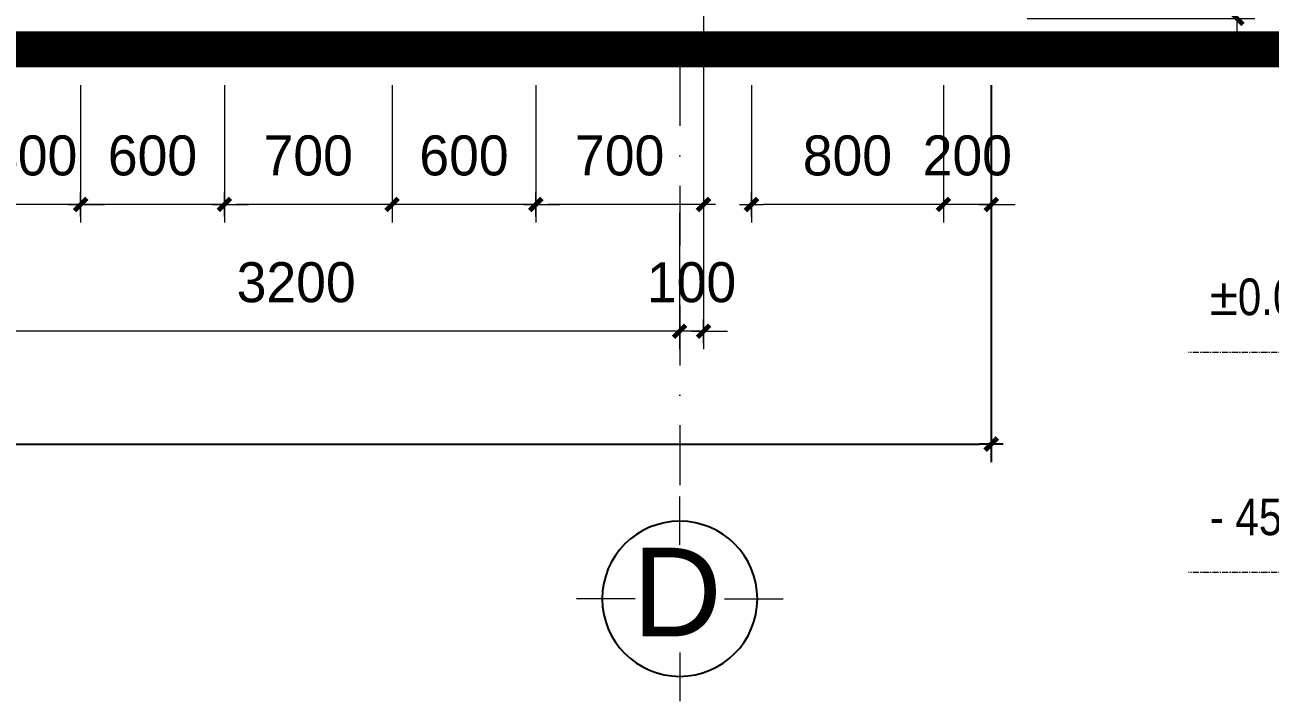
# Model space of a CAD drawing. Header units: millimetres. Extents: x 615730 to 2792744, y 139412 to 597571.
# Drawn here: x 1331804 to 1337001, y 286764 to 289587 of the extents above; entities that cross this region are included whole.
import ezdxf
from ezdxf.enums import TextEntityAlignment as Align

# ---------------------------------------------------------------- set-up
doc = ezdxf.new("R2010")
doc.units = ezdxf.units.MM
doc.header["$MEASUREMENT"] = 0
doc.header["$PDMODE"] = 34
doc.linetypes.add('CENTER', pattern=[2, 1.25, -0.25, 0.25, -0.25])
doc.linetypes.add('DASHDOT', pattern=[1, 0.5, -0.25, 0, -0.25])
doc.layers.get('0').update_dxf_attribs({"lineweight": 5})
for name, color, linetype, lineweight in [('0.1(9)', 9, 'Continuous', 13), ('A-Dr-NetTim', 9, 'CENTER', 5), ('AD-HATCH', 8, 'Continuous', 5), ('AH-HE THONG', 31, 'Continuous', 9), ('HATCH', 42, 'Continuous', 5), ('KT', 148, 'Continuous', 18), ('TIM TRUC', 149, 'DASHDOT', 9)]:
    doc.layers.add(name, color=color, linetype=linetype, lineweight=lineweight)
for name, color, linetype in [('8', 8, 'Continuous'), ('noi that', 29, 'Continuous'), ('TEXT', 2, 'Continuous'), ('VL', 155, 'Continuous')]:
    doc.layers.add(name, color=color, linetype=linetype)
doc.styles.add('DIM', font='txt.shx', dxfattribs={"height": 120})
doc.styles.add('H280', font='', dxfattribs={"height": 200})
doc.styles.add('KT OZON', font='', dxfattribs={"height": 200})
doc.styles.add('TEXT', font='')
doc.styles.add('VNI-AVO', font='vni-roms.shx')
doc.styles.get('H280').set_extended_font_data('VNI-Avo')
doc.styles.get('KT OZON').set_extended_font_data('VNI-Helve')
doc.styles.get('TEXT').set_extended_font_data('VNI-Helve-Condense')
doc.dimstyles.new('1-50b', dxfattribs={"dimtxt": 167, "dimasz": 50, "dimexe": 75, "dimexo": 150, "dimgap": 120, "dimtad": 1, "dimdec": 0, "dimzin": 12, "dimtxsty": 'VNI-AVO', "dimblk": ']', "dimcen": 0, "dimdle": 50, "dimclrd": 252, "dimclre": 252, "dimclrt": 2, "dimadec": 0, "dimazin": 0, "dimtfac": 1, "dimtdec": 0, "dimtix": 1, "dimtmove": 2, "dimatfit": 0, "dimldrblk": 'OPEN90', "dimfxl": 1, "dimlwd": -1, "dimlwe": -1, "dimarcsym": 0})

# ---------------------------------------------------------------- blocks, each defined once
blk = doc.blocks.new(']')
for p, q in [((1, 0), (-1, 0)), ((0, 1), (0, -1))]:
    blk.add_line(p, q)
at = {"color": 9, "const_width": 0.4}
blk.add_lwpolyline([(-0.51, -0.51), (0.51, 0.51)], dxfattribs=at)
blk = doc.blocks.new('*D1841')
at = {"layer": 'DEFPOINTS', "color": 0, "transparency": 16777216}
for p in [(1335637.1, 289485.2), (1335837.1, 289485.2), (1335637.1, 288837.4)]:
    blk.add_point(p, dxfattribs=at)
at = {"layer": 'HATCH', "color": 252, "transparency": 16777216}
for p, q in [((1335637.1, 289335.2), (1335637.1, 288762.4)), ((1335837.1, 289335.2), (1335837.1, 288762.4)), ((1335587.1, 288837.4), (1335537.1, 288837.4)), ((1335837.1, 288837.4), (1335637.1, 288837.4)), ((1335887.1, 288837.4), (1335937.1, 288837.4))]:
    blk.add_line(p, q, dxfattribs=at)
at = {"layer": 'HATCH', "color": 252, "transparency": 16777216, "xscale": 50, "yscale": 50, "zscale": 50}
blk.add_blockref(']', (1335637.1, 288837.4), dxfattribs=at)
at = {"layer": 'HATCH', "color": 252, "transparency": 16777216, "xscale": 50, "yscale": 50, "zscale": 50, "rotation": 180}
blk.add_blockref(']', (1335837.1, 288837.4), dxfattribs=at)
at = {"layer": 'HATCH', "color": 2, "transparency": 16777216, "insert": (1335737.1, 289040.9), "char_height": 167, "attachment_point": 5, "style": 'VNI-AVO'}
blk.add_mtext('200', dxfattribs=at)
blk = doc.blocks.new('_Open90')
at = {"color": 0, "linetype": 'ByBlock', "lineweight": -2}
for p, q in [((0, 0), (-1, 0)), ((-0.5, 0.5), (0, 0)), ((0, 0), (-0.5, -0.5))]:
    blk.add_line(p, q, dxfattribs=at)
blk = doc.blocks.new('*D1842')
at = {"layer": 'DEFPOINTS', "color": 0, "transparency": 16777216}
for p in [(1334836.4, 289485.2), (1335637.1, 289485.2), (1334836.4, 288837.4)]:
    blk.add_point(p, dxfattribs=at)
at = {"layer": 'HATCH', "color": 252, "transparency": 16777216}
for p, q in [((1334836.4, 289335.2), (1334836.4, 288762.4)), ((1335637.1, 289335.2), (1335637.1, 288762.4)), ((1335587.1, 288837.4), (1334886.4, 288837.4))]:
    blk.add_line(p, q, dxfattribs=at)
at = {"layer": 'HATCH', "color": 252, "transparency": 16777216, "xscale": 50, "yscale": 50, "zscale": 50, "rotation": 180}
blk.add_blockref(']', (1334836.4, 288837.4), dxfattribs=at)
at = {"layer": 'HATCH', "color": 252, "transparency": 16777216, "xscale": 50, "yscale": 50, "zscale": 50}
blk.add_blockref(']', (1335637.1, 288837.4), dxfattribs=at)
at = {"layer": 'HATCH', "color": 2, "transparency": 16777216, "insert": (1335236.7, 289040.9), "char_height": 167, "attachment_point": 5, "style": 'VNI-AVO'}
blk.add_mtext('800', dxfattribs=at)
blk = doc.blocks.new('*D1843')
at = {"layer": 'DEFPOINTS', "color": 0, "transparency": 16777216}
for p in [(1334636.1, 290325.9), (1333936.4, 289485.2), (1333936.4, 288837.4)]:
    blk.add_point(p, dxfattribs=at)
at = {"layer": 'HATCH', "color": 252, "transparency": 16777216}
for p, q in [((1334636.1, 290175.9), (1334636.1, 288762.4)), ((1333936.4, 289335.2), (1333936.4, 288762.4)), ((1334586.1, 288837.4), (1333986.4, 288837.4))]:
    blk.add_line(p, q, dxfattribs=at)
at = {"layer": 'HATCH', "color": 252, "transparency": 16777216, "xscale": 50, "yscale": 50, "zscale": 50, "rotation": 180}
blk.add_blockref(']', (1333936.4, 288837.4), dxfattribs=at)
at = {"layer": 'HATCH', "color": 252, "transparency": 16777216, "xscale": 50, "yscale": 50, "zscale": 50}
blk.add_blockref(']', (1334636.1, 288837.4), dxfattribs=at)
at = {"layer": 'HATCH', "color": 2, "transparency": 16777216, "insert": (1334286.2, 289040.9), "char_height": 167, "attachment_point": 5, "style": 'VNI-AVO'}
blk.add_mtext('700', dxfattribs=at)
blk = doc.blocks.new('*D1844')
at = {"layer": 'DEFPOINTS', "color": 0, "transparency": 16777216}
for p in [(1333336.4, 289485.2), (1333936.4, 289485.2), (1333336.4, 288837.4)]:
    blk.add_point(p, dxfattribs=at)
at = {"layer": 'HATCH', "color": 252, "transparency": 16777216}
for p, q in [((1333336.4, 289335.2), (1333336.4, 288762.4)), ((1333936.4, 289335.2), (1333936.4, 288762.4)), ((1333286.4, 288837.4), (1333236.4, 288837.4)), ((1333936.4, 288837.4), (1333336.4, 288837.4)), ((1333986.4, 288837.4), (1334036.4, 288837.4))]:
    blk.add_line(p, q, dxfattribs=at)
at = {"layer": 'HATCH', "color": 252, "transparency": 16777216, "xscale": 50, "yscale": 50, "zscale": 50}
blk.add_blockref(']', (1333336.4, 288837.4), dxfattribs=at)
at = {"layer": 'HATCH', "color": 252, "transparency": 16777216, "xscale": 50, "yscale": 50, "zscale": 50, "rotation": 180}
blk.add_blockref(']', (1333936.4, 288837.4), dxfattribs=at)
at = {"layer": 'HATCH', "color": 2, "transparency": 16777216, "insert": (1333636.4, 289040.9), "char_height": 167, "attachment_point": 5, "style": 'VNI-AVO'}
blk.add_mtext('600', dxfattribs=at)
blk = doc.blocks.new('*D1845')
at = {"layer": 'DEFPOINTS', "color": 0, "transparency": 16777216}
for p in [(1332636.4, 289485.2), (1333336.4, 289485.2), (1332636.4, 288837.4)]:
    blk.add_point(p, dxfattribs=at)
at = {"layer": 'HATCH', "color": 252, "transparency": 16777216}
for p, q in [((1332636.4, 289335.2), (1332636.4, 288762.4)), ((1333336.4, 289335.2), (1333336.4, 288762.4)), ((1333286.4, 288837.4), (1332686.4, 288837.4))]:
    blk.add_line(p, q, dxfattribs=at)
at = {"layer": 'HATCH', "color": 252, "transparency": 16777216, "xscale": 50, "yscale": 50, "zscale": 50, "rotation": 180}
blk.add_blockref(']', (1332636.4, 288837.4), dxfattribs=at)
at = {"layer": 'HATCH', "color": 252, "transparency": 16777216, "xscale": 50, "yscale": 50, "zscale": 50}
blk.add_blockref(']', (1333336.4, 288837.4), dxfattribs=at)
at = {"layer": 'HATCH', "color": 2, "transparency": 16777216, "insert": (1332986.4, 289040.9), "char_height": 167, "attachment_point": 5, "style": 'VNI-AVO'}
blk.add_mtext('700', dxfattribs=at)
blk = doc.blocks.new('*D1846')
at = {"layer": 'DEFPOINTS', "color": 0, "transparency": 16777216}
for p in [(1332036.4, 289485.2), (1332636.4, 289485.2), (1332036.4, 288837.4)]:
    blk.add_point(p, dxfattribs=at)
at = {"layer": 'HATCH', "color": 252, "transparency": 16777216}
for p, q in [((1332036.4, 289335.2), (1332036.4, 288762.4)), ((1332636.4, 289335.2), (1332636.4, 288762.4)), ((1331986.4, 288837.4), (1331936.4, 288837.4)), ((1332636.4, 288837.4), (1332036.4, 288837.4)), ((1332686.4, 288837.4), (1332736.4, 288837.4))]:
    blk.add_line(p, q, dxfattribs=at)
at = {"layer": 'HATCH', "color": 252, "transparency": 16777216, "xscale": 50, "yscale": 50, "zscale": 50}
blk.add_blockref(']', (1332036.4, 288837.4), dxfattribs=at)
at = {"layer": 'HATCH', "color": 252, "transparency": 16777216, "xscale": 50, "yscale": 50, "zscale": 50, "rotation": 180}
blk.add_blockref(']', (1332636.4, 288837.4), dxfattribs=at)
at = {"layer": 'HATCH', "color": 2, "transparency": 16777216, "insert": (1332336.4, 289040.9), "char_height": 167, "attachment_point": 5, "style": 'VNI-AVO'}
blk.add_mtext('600', dxfattribs=at)
blk = doc.blocks.new('*D1847')
at = {"layer": 'DEFPOINTS', "color": 0, "transparency": 16777216}
for p in [(1331636.4, 289485.2), (1332036.4, 289485.2), (1331636.4, 288837.4)]:
    blk.add_point(p, dxfattribs=at)
at = {"layer": 'HATCH', "color": 252, "transparency": 16777216}
for p, q in [((1331636.4, 289335.2), (1331636.4, 288762.4)), ((1332036.4, 289335.2), (1332036.4, 288762.4)), ((1331586.4, 288837.4), (1331536.4, 288837.4)), ((1332036.4, 288837.4), (1331636.4, 288837.4)), ((1332086.4, 288837.4), (1332136.4, 288837.4))]:
    blk.add_line(p, q, dxfattribs=at)
at = {"layer": 'HATCH', "color": 252, "transparency": 16777216, "xscale": 50, "yscale": 50, "zscale": 50}
blk.add_blockref(']', (1331636.4, 288837.4), dxfattribs=at)
at = {"layer": 'HATCH', "color": 252, "transparency": 16777216, "xscale": 50, "yscale": 50, "zscale": 50, "rotation": 180}
blk.add_blockref(']', (1332036.4, 288837.4), dxfattribs=at)
at = {"layer": 'HATCH', "color": 2, "transparency": 16777216, "insert": (1331836.4, 289040.9), "char_height": 167, "attachment_point": 5, "style": 'VNI-AVO'}
blk.add_mtext('400', dxfattribs=at)
blk = doc.blocks.new('*D2134')
at = {"layer": 'DEFPOINTS', "color": 0, "ltscale": 10, "transparency": 16777216}
for p in [(1324337.1, 289614, 4.6), (1335837.1, 289485.2), (1335837.1, 287837)]:
    blk.add_point(p, dxfattribs=at)
at = {"layer": 'VL', "color": 252, "ltscale": 10, "transparency": 16777216}
for p, q in [((1324337.1, 289464), (1324337.1, 287762)), ((1335837.1, 289335.2), (1335837.1, 287762)), ((1324387.1, 287837), (1335787.1, 287837))]:
    blk.add_line(p, q, dxfattribs=at)
at = {"layer": 'VL', "color": 252, "ltscale": 10, "transparency": 16777216, "xscale": 50, "yscale": 50, "zscale": 50, "rotation": 180}
blk.add_blockref(']', (1324337.1, 287837), dxfattribs=at)
at = {"layer": 'VL', "color": 252, "ltscale": 10, "transparency": 16777216, "xscale": 50, "yscale": 50, "zscale": 50}
blk.add_blockref(']', (1335837.1, 287837), dxfattribs=at)
at = {"layer": 'VL', "color": 2, "ltscale": 10, "transparency": 16777216, "insert": (1330087.1, 288040.5), "char_height": 167, "attachment_point": 5, "style": 'VNI-AVO'}
blk.add_mtext('11500', dxfattribs=at)
blk = doc.blocks.new('*D2529')
at = {"layer": 'DEFPOINTS', "color": 0, "ltscale": 10, "transparency": 16777216}
for p in [(1335637.1, 290063.9), (1336862.5, 290063.9), (1335837.1, 289613.9)]:
    blk.add_point(p, dxfattribs=at)
at = {"layer": 'KT', "color": 252, "ltscale": 10, "transparency": 16777216}
for p, q in [((1336862.5, 290113.9), (1336862.5, 290163.9)), ((1335787.1, 290063.9), (1336937.5, 290063.9)), ((1336862.5, 289613.9), (1336862.5, 290063.9)), ((1335987.1, 289613.9), (1336937.5, 289613.9)), ((1336862.5, 289563.9), (1336862.5, 289513.9))]:
    blk.add_line(p, q, dxfattribs=at)
at = {"layer": 'KT', "color": 252, "ltscale": 10, "transparency": 16777216, "xscale": 50, "yscale": 50, "zscale": 50}
for p, rotation in [((1336862.5, 290063.9), 270), ((1336862.5, 289613.9), 90)]:
    blk.add_blockref(']', p, dxfattribs=dict(at, rotation=rotation))
at = {"layer": 'KT', "color": 2, "ltscale": 10, "transparency": 16777216, "insert": (1336659, 289838.9), "char_height": 167, "attachment_point": 5, "rotation": 90, "style": 'VNI-AVO'}
blk.add_mtext('450', dxfattribs=at)
blk = doc.blocks.new('TRUC 1')
at = {"ltscale": 50}
blk.add_circle((0, -9525), 8572, dxfattribs=at)
at = {"layer": '0.1(9)', "ltscale": 50}
for p, q in [((0, -3572), (0, 1782)), ((-4942, -9525), (-11427, -9525)), ((4942, -9525), (11427, -9525)), ((0, -15478), (0, -20832))]:
    blk.add_line(p, q, dxfattribs=at)
at = {"layer": 'TEXT', "ltscale": 50, "style": 'H280'}
blk.add_attdef('1', text='', height=10478, dxfattribs=at).set_placement((-214, -4892), align=Align.CENTER)
blk = doc.blocks.new('*D2422')
at = {"layer": 'DEFPOINTS', "color": 0, "ltscale": 10, "transparency": 16777216}
for p in [(1334536.1, 288952.9), (1334636.1, 288952.9), (1334536.1, 288308.2)]:
    blk.add_point(p, dxfattribs=at)
at = {"layer": 'KT', "color": 252, "ltscale": 10, "transparency": 16777216}
for p, q in [((1334536.1, 288802.9), (1334536.1, 288233.2)), ((1334636.1, 288802.9), (1334636.1, 288233.2)), ((1334486.1, 288308.2), (1334436.1, 288308.2)), ((1334636.1, 288308.2), (1334536.1, 288308.2)), ((1334686.1, 288308.2), (1334736.1, 288308.2))]:
    blk.add_line(p, q, dxfattribs=at)
at = {"layer": 'KT', "color": 252, "ltscale": 10, "transparency": 16777216, "xscale": 50, "yscale": 50, "zscale": 50}
blk.add_blockref(']', (1334536.1, 288308.2), dxfattribs=at)
at = {"layer": 'KT', "color": 252, "ltscale": 10, "transparency": 16777216, "xscale": 50, "yscale": 50, "zscale": 50, "rotation": 180}
blk.add_blockref(']', (1334636.1, 288308.2), dxfattribs=at)
at = {"layer": 'KT', "color": 2, "ltscale": 10, "transparency": 16777216, "insert": (1334586.1, 288511.7), "char_height": 167, "attachment_point": 5, "style": 'VNI-AVO'}
blk.add_mtext('100', dxfattribs=at)
blk = doc.blocks.new('*D2423')
at = {"layer": 'DEFPOINTS', "color": 0, "ltscale": 10, "transparency": 16777216}
for p in [(1334536.1, 288952.9), (1331336.1, 288837.4), (1331336.1, 288308.2)]:
    blk.add_point(p, dxfattribs=at)
at = {"layer": 'KT', "color": 252, "ltscale": 10, "transparency": 16777216}
for p, q in [((1334536.1, 288802.9), (1334536.1, 288233.2)), ((1331336.1, 288687.4), (1331336.1, 288233.2)), ((1334486.1, 288308.2), (1331386.1, 288308.2))]:
    blk.add_line(p, q, dxfattribs=at)
at = {"layer": 'KT', "color": 252, "ltscale": 10, "transparency": 16777216, "xscale": 50, "yscale": 50, "zscale": 50, "rotation": 180}
blk.add_blockref(']', (1331336.1, 288308.2), dxfattribs=at)
at = {"layer": 'KT', "color": 252, "ltscale": 10, "transparency": 16777216, "xscale": 50, "yscale": 50, "zscale": 50}
blk.add_blockref(']', (1334536.1, 288308.2), dxfattribs=at)
at = {"layer": 'KT', "color": 2, "ltscale": 10, "transparency": 16777216, "insert": (1332936.1, 288511.7), "char_height": 167, "attachment_point": 5, "style": 'VNI-AVO'}
blk.add_mtext('3200', dxfattribs=at)
blk = doc.blocks.new('Cao do mat dung')
at = {"layer": '8'}
blk.add_hatch(color=256, dxfattribs=at).paths.add_polyline_path([(125, 125), (0, 125), (0, 0)])
for p, q in [((0, 0), (0, 125)), ((-150, 0), (150, 0))]:
    blk.add_line(p, q)
blk.add_lwpolyline([(125, 125), (0, 0), (-125, 125)], close=True)
at = {"layer": 'TEXT', "style": 'DIM', "width": 0.75}
blk.add_attdef('%%P0.000', text='', height=180, dxfattribs=at).set_placement((0, 175), align=Align.CENTER)
blk = doc.blocks.new('A$C22E910D5')
at = {"layer": 'A-Dr-NetTim', "linetype": 'CENTER', "ltscale": 10}
for p, q in [((-700, 1000), (-2461.3, 1000)), ((-1300, 550), (-2461.3, 550))]:
    blk.add_line(p, q, dxfattribs=at)
at = {"layer": 'AH-HE THONG', "linetype": 'Continuous'}
ref = blk.add_blockref('Cao do mat dung', (-2125.2, 1000), dxfattribs=dict(at, xscale=-0.25, yscale=0.25, zscale=0.25))
ref.add_attrib('CAODO', '%%p0.000', (-2417.9, 1076.1), dxfattribs={"layer": '0', "linetype": 'Continuous', "height": 75, "style": 'TEXT'})
ref = blk.add_blockref('Cao do mat dung', (-2125.2, 550), dxfattribs=dict(at, xscale=-0.25, yscale=0.25, zscale=0.25))
ref.add_attrib('CAODO', '- 450', (-2417.9, 626.1), dxfattribs={"layer": '0', "linetype": 'Continuous', "height": 75, "style": 'TEXT'})

msp = doc.modelspace()

# ---------------------------------------------------------------- linework, layer by layer
at = {"layer": 'HATCH', "const_width": 150}
msp.add_lwpolyline([(1322798.4, 289485.2), (1337619.8, 289485.2)], dxfattribs=at)
at = {"layer": 'TIM TRUC', "ltscale": 500}
msp.add_line((1334537.1, 299417.9), (1334537.1, 287517.3), dxfattribs=at)

# ---------------------------------------------------------------- block references
at = {"layer": 'AD-HATCH', "ltscale": 20, "xscale": 2.04120000009425, "yscale": 2.04120000009425, "zscale": 2.04120000009425}
msp.add_blockref('A$C22E910D5', (1341684.4, 286178.7), dxfattribs=at)
at = {"layer": 'noi that', "lineweight": -2, "ltscale": 10}
ref = msp.add_blockref('TRUC 1', (1334537.1, 286831.4), dxfattribs=dict(at, xscale=-0.03778148023411632, yscale=0.03778148036508355, zscale=0.03778148031496084, rotation=180))
ref.add_attrib('1', 'D', dxfattribs={"layer": 'TEXT', "color": 3, "ltscale": 50, "height": 370.2, "style": 'KT OZON'}).set_placement((1334525.9, 287034.3), align=Align.CENTER)

# ---------------------------------------------------------------- dimensions: what is measured, and where the dimension line sits
at = {"layer": 'HATCH'}
for base, p1, p2, picture, middle in [((1333936.4, 288837.4), (1334636.1, 290325.9), (1333936.4, 289485.2), '*D1843', (1334286.2, 289040.9)), ((1331636.4, 288837.4), (1332036.4, 289485.2), (1331636.4, 289485.2), '*D1847', (1331836.4, 289040.9)), ((1332036.4, 288837.4), (1332636.4, 289485.2), (1332036.4, 289485.2), '*D1846', (1332336.4, 289040.9)), ((1332636.4, 288837.4), (1333336.4, 289485.2), (1332636.4, 289485.2), '*D1845', (1332986.4, 289040.9)), ((1333336.4, 288837.4), (1333936.4, 289485.2), (1333336.4, 289485.2), '*D1844', (1333636.4, 289040.9)), ((1335637.1, 288837.4), (1335837.1, 289485.2), (1335637.1, 289485.2), '*D1841', (1335737.1, 289040.9))]:
    dim = msp.add_linear_dim(base=base, p1=p1, p2=p2, angle=180, dimstyle='1-50b', override={"dimfxl": 100}, dxfattribs=at)
    dim.commit()
    dim.dimension.update_dxf_attribs({"geometry": picture, "text_midpoint": middle})
dim = msp.add_linear_dim(base=(1334836.4, 288837.4), p1=(1335637.1, 289485.2), p2=(1334836.4, 289485.2), angle=180, text='800', dimstyle='1-50b', override={"dimfxl": 100}, dxfattribs=at)
dim.commit()
dim.dimension.update_dxf_attribs({"geometry": '*D1842', "text_midpoint": (1335236.7, 289040.9)})
at = {"layer": 'KT', "ltscale": 10}
dim = msp.add_linear_dim(base=(1336862.5, 290063.9), p1=(1335837.1, 289613.9), p2=(1335637.1, 290063.9), angle=90, dimstyle='1-50b', dxfattribs=at)
dim.commit()
dim.dimension.update_dxf_attribs({"geometry": '*D2529', "text_midpoint": (1336659, 289838.9)})
for base, p1, p2, picture, middle in [((1331336.1, 288308.2), (1334536.1, 288952.9), (1331336.1, 288837.4), '*D2423', (1332936.1, 288511.7)), ((1334536.1, 288308.2), (1334636.1, 288952.9), (1334536.1, 288952.9), '*D2422', (1334586.1, 288511.7))]:
    dim = msp.add_linear_dim(base=base, p1=p1, p2=p2, dimstyle='1-50b', dxfattribs=at)
    dim.commit()
    dim.dimension.update_dxf_attribs({"geometry": picture, "text_midpoint": middle})
at = {"layer": 'VL', "ltscale": 10}
dim = msp.add_linear_dim(base=(1335837.1, 287837), p1=(1324337.1, 289614, 4.6), p2=(1335837.1, 289485.2), dimstyle='1-50b', dxfattribs=at)
dim.commit()
dim.dimension.update_dxf_attribs({"geometry": '*D2134', "text_midpoint": (1330087.1, 288040.5)})

doc.saveas('drawing.dxf')
